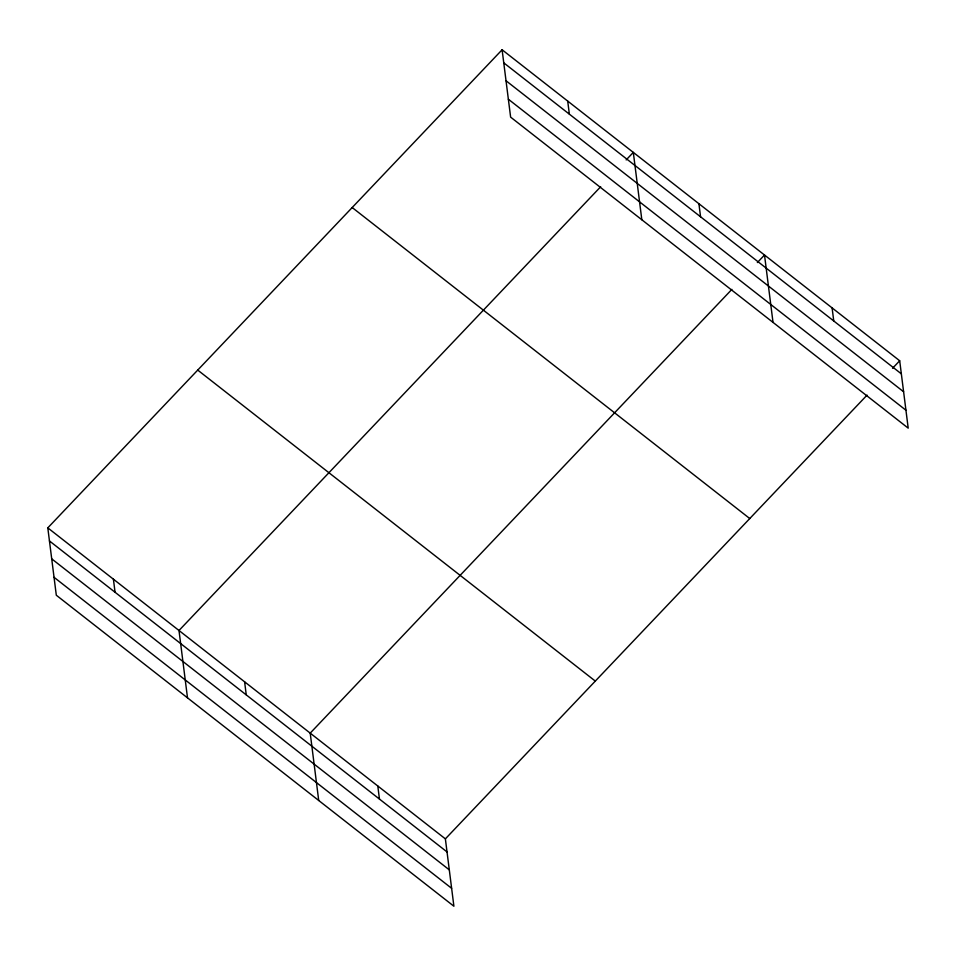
<?xml version="1.0" encoding="UTF-8"?>
<svg xmlns="http://www.w3.org/2000/svg" width="956" height="956" viewBox="0 0 956 956"><rect width="100%" height="100%" fill="white"/><g stroke="black" fill="none" stroke-linecap="round" stroke-linejoin="round"><path stroke-width="1.43" d="M47.8 527.867L445.377 838.866L453.897 906.228L56.308 595.23L47.8 527.867L502.103 49.772L899.692 360.77L908.2 428.133L510.624 117.134L502.103 49.772M600.679 186.743L178.999 630.494L187.507 697.856M626.168 159.915L633.314 152.398L641.823 219.761M731.878 289.381L310.21 733.121L318.718 800.495M757.367 262.541L764.513 255.037L773.022 322.399M445.377 838.866L867.056 395.115M892.546 368.287L899.692 360.77M503.764 62.845L901.341 373.844M506.023 80.758L903.599 391.757M508.353 99.221L905.941 410.22M352.19 207.536L749.767 518.546M197.725 370.091L595.301 681.09M49.449 540.941L447.038 851.939M51.72 558.854L449.296 869.852M54.05 577.316L451.626 888.315M832.102 307.904L833.752 320.977M698.908 203.712L700.557 216.785M567.709 101.085L569.358 114.158M377.799 785.999L379.448 799.073M244.605 681.807L246.254 694.881M113.406 579.181L115.055 592.254"/></g></svg>
